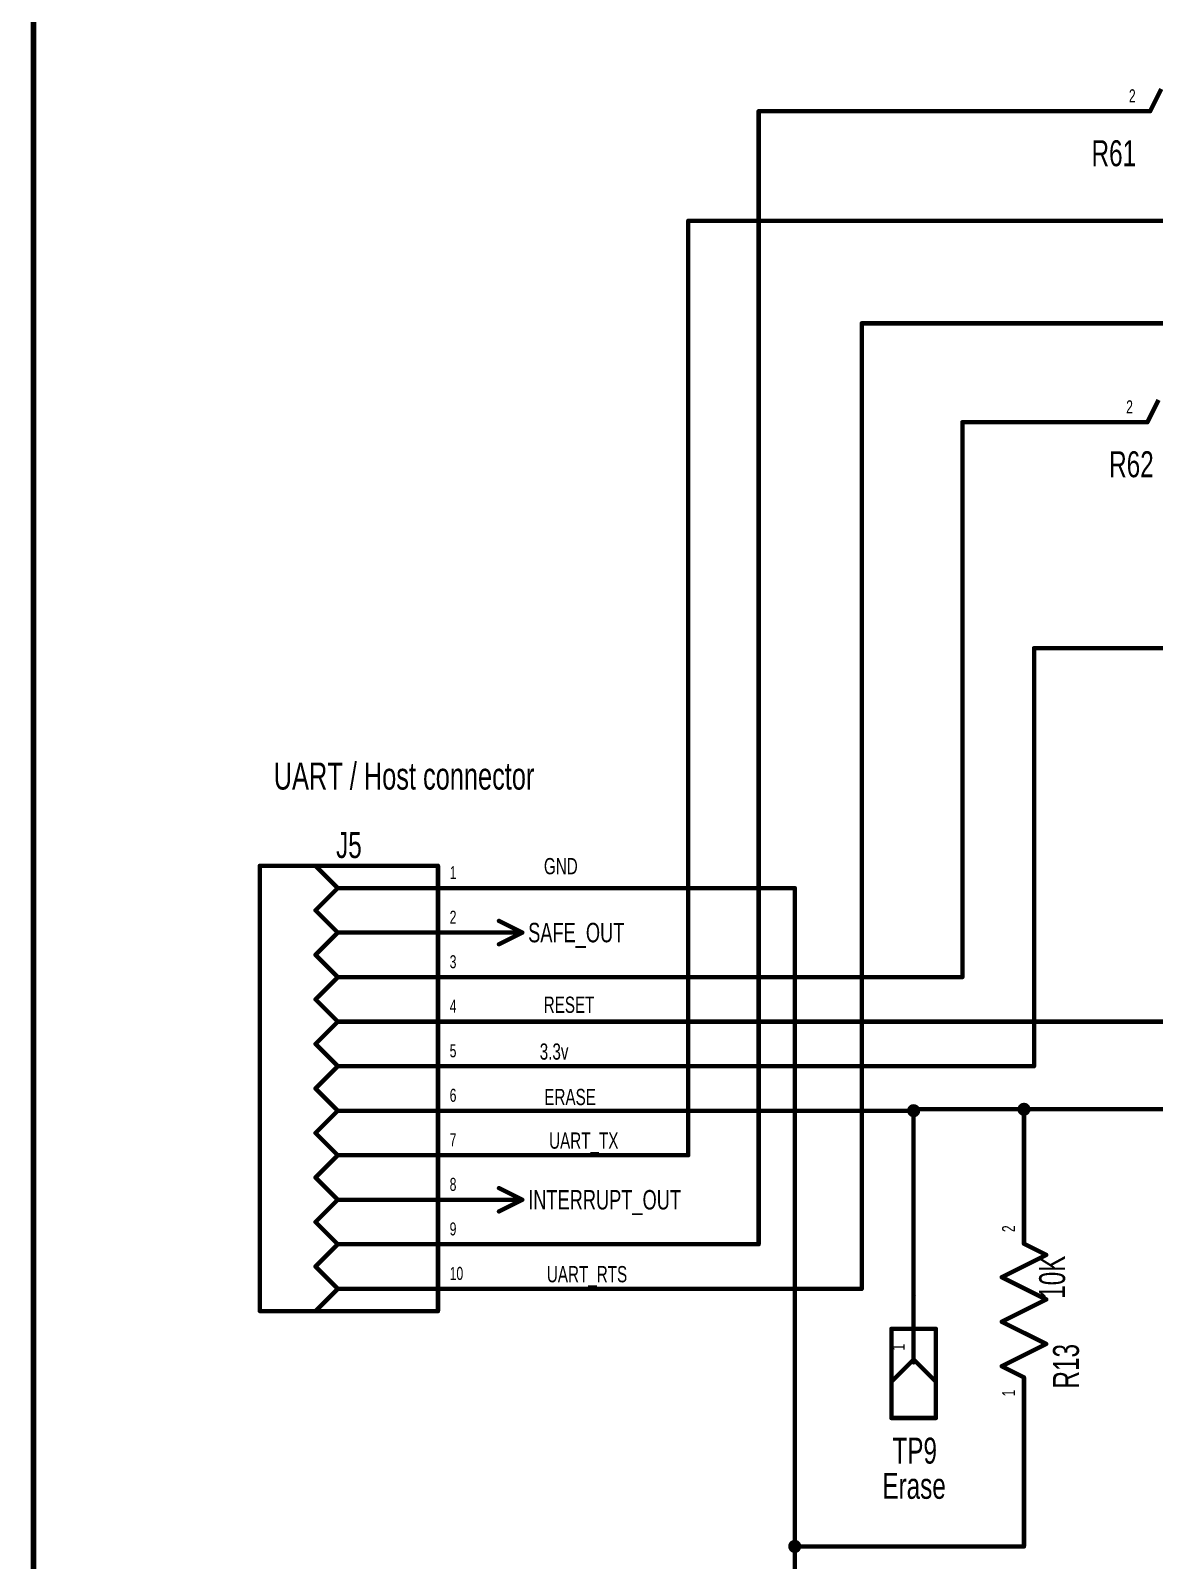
# Model space of a CAD drawing. Extents: x -0.3 to 11.2, y -0.5 to 7.6.
# Drawn here: x -0.276 to 2.247, y 1.402 to 4.838 of the extents above; entities that cross this region are included whole.
import ezdxf
from ezdxf.enums import TextEntityAlignment as Align

# ---------------------------------------------------------------- set-up
doc = ezdxf.new("R2010")
doc.units = 0
for name, color, linetype in [('Element', 253, 'CONTINUOUS'), ('Net', 50, 'CONTINUOUS'), ('Pin', 50, 'CONTINUOUS'), ('Shapes', 252, 'CONTINUOUS'), ('Titles', 253, 'CONTINUOUS')]:
    doc.layers.add(name, color=color, linetype=linetype)

msp = doc.modelspace()

# ---------------------------------------------------------------- linework, layer by layer
at = {"layer": 'Element', "linetype": 'CONTINUOUS', "const_width": 0.0098}
for points in [[(2.2628, 4.7071), (2.2378, 4.6571)], [(2.2566, 4.0086), (2.2316, 3.9586)], [(0.2388, 1.9624), (0.2388, 2.9624)], [(0.2388, 2.9624), (0.6388, 2.9624)], [(0.3638, 2.9624), (0.4138, 2.9124)], [(0.6388, 2.9624), (0.6388, 1.9624)], [(0.3638, 2.8624), (0.4138, 2.9124)], [(0.4138, 2.9124), (0.6388, 2.9124)], [(0.3638, 2.8624), (0.4138, 2.8124)], [(0.3638, 2.7624), (0.4138, 2.8124)], [(0.4138, 2.8124), (0.6388, 2.8124)], [(0.3638, 2.7624), (0.4138, 2.7124)], [(0.3638, 2.6624), (0.4138, 2.7124)], [(0.4138, 2.7124), (0.6388, 2.7124)], [(0.3638, 2.6624), (0.4138, 2.6124)], [(0.3638, 2.5624), (0.4138, 2.6124)], [(0.4138, 2.6124), (0.6388, 2.6124)], [(0.3638, 2.5624), (0.4138, 2.5124)], [(0.3638, 2.4624), (0.4138, 2.5124)], [(0.4138, 2.5124), (0.6388, 2.5124)], [(0.3638, 2.4624), (0.4138, 2.4124)], [(0.3638, 2.3624), (0.4138, 2.4124)], [(0.4138, 2.4124), (0.6388, 2.4124)], [(0.3638, 2.3624), (0.4138, 2.3124)], [(0.3638, 2.2624), (0.4138, 2.3124)], [(0.4138, 2.3124), (0.6388, 2.3124)], [(0.3638, 2.2624), (0.4138, 2.2124)], [(0.3638, 2.1624), (0.4138, 2.2124)], [(0.4138, 2.2124), (0.6388, 2.2124)], [(0.3638, 2.1624), (0.4138, 2.1124)], [(0.3638, 2.0624), (0.4138, 2.1124)], [(0.4138, 2.1124), (0.6388, 2.1124)], [(2.0046, 2.0885), (1.9546, 2.1135)], [(0.3638, 2.0624), (0.4138, 2.0124)], [(1.9046, 2.0385), (2.0046, 2.0885)], [(2.0046, 1.9885), (1.9046, 2.0385)], [(0.3638, 1.9624), (0.4138, 2.0124)], [(0.4138, 2.0124), (0.6388, 2.0124)], [(1.9046, 1.9385), (2.0046, 1.9885)], [(0.6388, 1.9624), (0.2388, 1.9624)], [(1.6568, 1.7223), (1.6568, 1.9223)], [(1.6568, 1.9223), (1.7568, 1.9223)], [(1.7068, 1.8473), (1.7068, 1.9223)], [(1.7568, 1.9223), (1.7568, 1.7223)], [(2.0046, 1.8885), (1.9046, 1.9385)], [(1.9046, 1.8385), (2.0046, 1.8885)], [(1.6568, 1.8036), (1.7068, 1.8536)], [(1.7568, 1.8036), (1.7068, 1.8536)], [(1.9546, 1.8135), (1.9046, 1.8385)], [(1.7568, 1.7223), (1.6568, 1.7223)]]:
    msp.add_lwpolyline(points, dxfattribs=at)
at = {"layer": 'Element', "linetype": 'CONTINUOUS', "const_width": 0.0049}
for points in [[(2.2353, 4.6571, 1), (2.2402, 4.6571, 1), (2.2353, 4.6571, 1)], [(2.2291, 3.9586, 1), (2.2341, 3.9586, 1), (2.2291, 3.9586, 1)], [(0.2363, 2.9624, 1), (0.2412, 2.9624, 1), (0.2363, 2.9624, 1)], [(0.2363, 2.9624, 1), (0.2412, 2.9624, 1), (0.2363, 2.9624, 1)], [(0.3613, 2.9624, 1), (0.3662, 2.9624, 1), (0.3613, 2.9624, 1)], [(0.6363, 2.9624, 1), (0.6412, 2.9624, 1), (0.6363, 2.9624, 1)], [(0.6363, 2.9624, 1), (0.6412, 2.9624, 1), (0.6363, 2.9624, 1)], [(0.4113, 2.9124, 1), (0.4162, 2.9124, 1), (0.4113, 2.9124, 1)], [(0.4113, 2.9124, 1), (0.4162, 2.9124, 1), (0.4113, 2.9124, 1)], [(0.4113, 2.9124, 1), (0.4162, 2.9124, 1), (0.4113, 2.9124, 1)], [(0.6363, 2.9124, 1), (0.6412, 2.9124, 1), (0.6363, 2.9124, 1)], [(0.3613, 2.8624, 1), (0.3662, 2.8624, 1), (0.3613, 2.8624, 1)], [(0.3613, 2.8624, 1), (0.3662, 2.8624, 1), (0.3613, 2.8624, 1)], [(0.4113, 2.8124, 1), (0.4162, 2.8124, 1), (0.4113, 2.8124, 1)], [(0.4113, 2.8124, 1), (0.4162, 2.8124, 1), (0.4113, 2.8124, 1)], [(0.4113, 2.8124, 1), (0.4162, 2.8124, 1), (0.4113, 2.8124, 1)], [(0.6363, 2.8124, 1), (0.6412, 2.8124, 1), (0.6363, 2.8124, 1)], [(0.3613, 2.7624, 1), (0.3662, 2.7624, 1), (0.3613, 2.7624, 1)], [(0.3613, 2.7624, 1), (0.3662, 2.7624, 1), (0.3613, 2.7624, 1)], [(0.4113, 2.7124, 1), (0.4162, 2.7124, 1), (0.4113, 2.7124, 1)], [(0.4113, 2.7124, 1), (0.4162, 2.7124, 1), (0.4113, 2.7124, 1)], [(0.4113, 2.7124, 1), (0.4162, 2.7124, 1), (0.4113, 2.7124, 1)], [(0.6363, 2.7124, 1), (0.6412, 2.7124, 1), (0.6363, 2.7124, 1)], [(0.3613, 2.6624, 1), (0.3662, 2.6624, 1), (0.3613, 2.6624, 1)], [(0.3613, 2.6624, 1), (0.3662, 2.6624, 1), (0.3613, 2.6624, 1)], [(0.4113, 2.6124, 1), (0.4162, 2.6124, 1), (0.4113, 2.6124, 1)], [(0.4113, 2.6124, 1), (0.4162, 2.6124, 1), (0.4113, 2.6124, 1)], [(0.4113, 2.6124, 1), (0.4162, 2.6124, 1), (0.4113, 2.6124, 1)], [(0.6363, 2.6124, 1), (0.6412, 2.6124, 1), (0.6363, 2.6124, 1)], [(0.3613, 2.5624, 1), (0.3662, 2.5624, 1), (0.3613, 2.5624, 1)], [(0.3613, 2.5624, 1), (0.3662, 2.5624, 1), (0.3613, 2.5624, 1)], [(0.4113, 2.5124, 1), (0.4162, 2.5124, 1), (0.4113, 2.5124, 1)], [(0.4113, 2.5124, 1), (0.4162, 2.5124, 1), (0.4113, 2.5124, 1)], [(0.4113, 2.5124, 1), (0.4162, 2.5124, 1), (0.4113, 2.5124, 1)], [(0.6363, 2.5124, 1), (0.6412, 2.5124, 1), (0.6363, 2.5124, 1)], [(0.3613, 2.4624, 1), (0.3662, 2.4624, 1), (0.3613, 2.4624, 1)], [(0.3613, 2.4624, 1), (0.3662, 2.4624, 1), (0.3613, 2.4624, 1)], [(0.4113, 2.4124, 1), (0.4162, 2.4124, 1), (0.4113, 2.4124, 1)], [(0.4113, 2.4124, 1), (0.4162, 2.4124, 1), (0.4113, 2.4124, 1)], [(0.4113, 2.4124, 1), (0.4162, 2.4124, 1), (0.4113, 2.4124, 1)], [(0.6363, 2.4124, 1), (0.6412, 2.4124, 1), (0.6363, 2.4124, 1)], [(0.3613, 2.3624, 1), (0.3662, 2.3624, 1), (0.3613, 2.3624, 1)], [(0.3613, 2.3624, 1), (0.3662, 2.3624, 1), (0.3613, 2.3624, 1)], [(0.4113, 2.3124, 1), (0.4162, 2.3124, 1), (0.4113, 2.3124, 1)], [(0.4113, 2.3124, 1), (0.4162, 2.3124, 1), (0.4113, 2.3124, 1)], [(0.4113, 2.3124, 1), (0.4162, 2.3124, 1), (0.4113, 2.3124, 1)], [(0.6363, 2.3124, 1), (0.6412, 2.3124, 1), (0.6363, 2.3124, 1)], [(0.3613, 2.2624, 1), (0.3662, 2.2624, 1), (0.3613, 2.2624, 1)], [(0.3613, 2.2624, 1), (0.3662, 2.2624, 1), (0.3613, 2.2624, 1)], [(0.4113, 2.2124, 1), (0.4162, 2.2124, 1), (0.4113, 2.2124, 1)], [(0.4113, 2.2124, 1), (0.4162, 2.2124, 1), (0.4113, 2.2124, 1)], [(0.4113, 2.2124, 1), (0.4162, 2.2124, 1), (0.4113, 2.2124, 1)], [(0.6363, 2.2124, 1), (0.6412, 2.2124, 1), (0.6363, 2.2124, 1)], [(0.3613, 2.1624, 1), (0.3662, 2.1624, 1), (0.3613, 2.1624, 1)], [(0.3613, 2.1624, 1), (0.3662, 2.1624, 1), (0.3613, 2.1624, 1)], [(0.4113, 2.1124, 1), (0.4162, 2.1124, 1), (0.4113, 2.1124, 1)], [(0.4113, 2.1124, 1), (0.4162, 2.1124, 1), (0.4113, 2.1124, 1)], [(0.4113, 2.1124, 1), (0.4162, 2.1124, 1), (0.4113, 2.1124, 1)], [(0.6363, 2.1124, 1), (0.6412, 2.1124, 1), (0.6363, 2.1124, 1)], [(1.9521, 2.1135, 1), (1.957, 2.1135, 1), (1.9521, 2.1135, 1)], [(0.3613, 2.0624, 1), (0.3662, 2.0624, 1), (0.3613, 2.0624, 1)], [(0.3613, 2.0624, 1), (0.3662, 2.0624, 1), (0.3613, 2.0624, 1)], [(2.0021, 2.0885, 1), (2.007, 2.0885, 1), (2.0021, 2.0885, 1)], [(2.0021, 2.0885, 1), (2.007, 2.0885, 1), (2.0021, 2.0885, 1)], [(1.9021, 2.0385, 1), (1.907, 2.0385, 1), (1.9021, 2.0385, 1)], [(1.9021, 2.0385, 1), (1.907, 2.0385, 1), (1.9021, 2.0385, 1)], [(0.4113, 2.0124, 1), (0.4162, 2.0124, 1), (0.4113, 2.0124, 1)], [(0.4113, 2.0124, 1), (0.4162, 2.0124, 1), (0.4113, 2.0124, 1)], [(0.4113, 2.0124, 1), (0.4162, 2.0124, 1), (0.4113, 2.0124, 1)], [(0.6363, 2.0124, 1), (0.6412, 2.0124, 1), (0.6363, 2.0124, 1)], [(2.0021, 1.9885, 1), (2.007, 1.9885, 1), (2.0021, 1.9885, 1)], [(2.0021, 1.9885, 1), (2.007, 1.9885, 1), (2.0021, 1.9885, 1)], [(0.2363, 1.9624, 1), (0.2412, 1.9624, 1), (0.2363, 1.9624, 1)], [(0.2363, 1.9624, 1), (0.2412, 1.9624, 1), (0.2363, 1.9624, 1)], [(0.3613, 1.9624, 1), (0.3662, 1.9624, 1), (0.3613, 1.9624, 1)], [(0.6363, 1.9624, 1), (0.6412, 1.9624, 1), (0.6363, 1.9624, 1)], [(0.6363, 1.9624, 1), (0.6412, 1.9624, 1), (0.6363, 1.9624, 1)], [(1.6543, 1.9223, 1), (1.6593, 1.9223, 1), (1.6543, 1.9223, 1)], [(1.6543, 1.9223, 1), (1.6593, 1.9223, 1), (1.6543, 1.9223, 1)], [(1.7043, 1.9223, 1), (1.7093, 1.9223, 1), (1.7043, 1.9223, 1)], [(1.7543, 1.9223, 1), (1.7593, 1.9223, 1), (1.7543, 1.9223, 1)], [(1.7543, 1.9223, 1), (1.7593, 1.9223, 1), (1.7543, 1.9223, 1)], [(1.9021, 1.9385, 1), (1.907, 1.9385, 1), (1.9021, 1.9385, 1)], [(1.9021, 1.9385, 1), (1.907, 1.9385, 1), (1.9021, 1.9385, 1)], [(2.0021, 1.8885, 1), (2.007, 1.8885, 1), (2.0021, 1.8885, 1)], [(2.0021, 1.8885, 1), (2.007, 1.8885, 1), (2.0021, 1.8885, 1)], [(1.7043, 1.8536, 1), (1.7093, 1.8536, 1), (1.7043, 1.8536, 1)], [(1.7043, 1.8536, 1), (1.7093, 1.8536, 1), (1.7043, 1.8536, 1)], [(1.7043, 1.8473, 1), (1.7093, 1.8473, 1), (1.7043, 1.8473, 1)], [(1.9021, 1.8385, 1), (1.907, 1.8385, 1), (1.9021, 1.8385, 1)], [(1.9021, 1.8385, 1), (1.907, 1.8385, 1), (1.9021, 1.8385, 1)], [(1.6543, 1.8036, 1), (1.6593, 1.8036, 1), (1.6543, 1.8036, 1)], [(1.7543, 1.8036, 1), (1.7593, 1.8036, 1), (1.7543, 1.8036, 1)], [(1.9521, 1.8135, 1), (1.957, 1.8135, 1), (1.9521, 1.8135, 1)], [(1.6543, 1.7223, 1), (1.6593, 1.7223, 1), (1.6543, 1.7223, 1)], [(1.6543, 1.7223, 1), (1.6593, 1.7223, 1), (1.6543, 1.7223, 1)], [(1.7543, 1.7223, 1), (1.7593, 1.7223, 1), (1.7543, 1.7223, 1)], [(1.7543, 1.7223, 1), (1.7593, 1.7223, 1), (1.7543, 1.7223, 1)]]:
    msp.add_lwpolyline(points, format="xyb", dxfattribs=at)
at = {"layer": 'Net', "linetype": 'CONTINUOUS', "const_width": 0.0049}
for points in [[(1.3563, 4.6571, 1), (1.3612, 4.6571, 1), (1.3563, 4.6571, 1)], [(1.3563, 4.6571, 1), (1.3612, 4.6571, 1), (1.3563, 4.6571, 1)], [(2.0853, 4.6571, 1), (2.0902, 4.6571, 1), (2.0853, 4.6571, 1)], [(1.1984, 4.4111, 1), (1.2033, 4.4111, 1), (1.1984, 4.4111, 1)], [(1.1984, 4.4111, 1), (1.2033, 4.4111, 1), (1.1984, 4.4111, 1)], [(1.5878, 4.1807, 1), (1.5927, 4.1807, 1), (1.5878, 4.1807, 1)], [(1.5878, 4.1807, 1), (1.5927, 4.1807, 1), (1.5878, 4.1807, 1)], [(1.8138, 3.9586, 1), (1.8187, 3.9586, 1), (1.8138, 3.9586, 1)], [(1.8138, 3.9586, 1), (1.8187, 3.9586, 1), (1.8138, 3.9586, 1)], [(2.0791, 3.9586, 1), (2.0841, 3.9586, 1), (2.0791, 3.9586, 1)], [(1.9747, 3.4511, 1), (1.9796, 3.4511, 1), (1.9747, 3.4511, 1)], [(1.9747, 3.4511, 1), (1.9796, 3.4511, 1), (1.9747, 3.4511, 1)], [(0.7863, 2.9124, 1), (0.7912, 2.9124, 1), (0.7863, 2.9124, 1)], [(1.4374, 2.9124, 1), (1.4423, 2.9124, 1), (1.4374, 2.9124, 1)], [(1.4374, 2.9124, 1), (1.4423, 2.9124, 1), (1.4374, 2.9124, 1)], [(0.7863, 2.7124, 1), (0.7912, 2.7124, 1), (0.7863, 2.7124, 1)], [(1.8138, 2.7124, 1), (1.8187, 2.7124, 1), (1.8138, 2.7124, 1)], [(1.8138, 2.7124, 1), (1.8187, 2.7124, 1), (1.8138, 2.7124, 1)], [(0.7863, 2.6124, 1), (0.7912, 2.6124, 1), (0.7863, 2.6124, 1)], [(0.7863, 2.5124, 1), (0.7912, 2.5124, 1), (0.7863, 2.5124, 1)], [(1.9747, 2.5124, 1), (1.9796, 2.5124, 1), (1.9747, 2.5124, 1)], [(1.9747, 2.5124, 1), (1.9796, 2.5124, 1), (1.9747, 2.5124, 1)], [(0.7863, 2.4124, 1), (0.7912, 2.4124, 1), (0.7863, 2.4124, 1)], [(1.6945, 2.4124, 1), (1.6994, 2.4124, 1), (1.6945, 2.4124, 1)], [(1.7043, 2.4156, 1), (1.7093, 2.4156, 1), (1.7043, 2.4156, 1)], [(1.7043, 2.4156, 1), (1.7093, 2.4156, 1), (1.7043, 2.4156, 1)], [(1.7043, 2.4124, 1), (1.7093, 2.4124, 1), (1.7043, 2.4124, 1)], [(1.9423, 2.4156, 1), (1.9472, 2.4156, 1), (1.9423, 2.4156, 1)], [(1.9521, 2.4156, 1), (1.957, 2.4156, 1), (1.9521, 2.4156, 1)], [(0.7863, 2.3124, 1), (0.7912, 2.3124, 1), (0.7863, 2.3124, 1)], [(1.1984, 2.3124, 1), (1.2033, 2.3124, 1), (1.1984, 2.3124, 1)], [(1.1984, 2.3124, 1), (1.2033, 2.3124, 1), (1.1984, 2.3124, 1)], [(1.9521, 2.2635, 1), (1.957, 2.2635, 1), (1.9521, 2.2635, 1)], [(0.7863, 2.1124, 1), (0.7912, 2.1124, 1), (0.7863, 2.1124, 1)], [(1.3563, 2.1124, 1), (1.3612, 2.1124, 1), (1.3563, 2.1124, 1)], [(1.3563, 2.1124, 1), (1.3612, 2.1124, 1), (1.3563, 2.1124, 1)], [(0.7863, 2.0124, 1), (0.7912, 2.0124, 1), (0.7863, 2.0124, 1)], [(1.5878, 2.0124, 1), (1.5927, 2.0124, 1), (1.5878, 2.0124, 1)], [(1.5878, 2.0124, 1), (1.5927, 2.0124, 1), (1.5878, 2.0124, 1)], [(1.7043, 1.9973, 1), (1.7093, 1.9973, 1), (1.7043, 1.9973, 1)], [(1.9521, 1.6635, 1), (1.957, 1.6635, 1), (1.9521, 1.6635, 1)], [(1.4276, 1.4339, 1), (1.4325, 1.4339, 1), (1.4276, 1.4339, 1)], [(1.4374, 1.4339, 1), (1.4423, 1.4339, 1), (1.4374, 1.4339, 1)], [(1.9521, 1.4339, 1), (1.957, 1.4339, 1), (1.9521, 1.4339, 1)], [(1.9521, 1.4339, 1), (1.957, 1.4339, 1), (1.9521, 1.4339, 1)]]:
    msp.add_lwpolyline(points, format="xyb", dxfattribs=at)
at = {"layer": 'Net', "linetype": 'CONTINUOUS', "const_width": 0.0098}
for points in [[(2.0878, 4.6571), (1.3588, 4.6571)], [(1.3588, 4.6571), (1.3588, 2.1124)], [(1.2008, 2.3124), (1.2008, 4.4111)], [(1.2008, 4.4111), (4.485, 4.4111)], [(3.5008, 4.1807), (1.5903, 4.1807)], [(1.5903, 4.1807), (1.5903, 2.0124)], [(1.8162, 2.7124), (1.8162, 3.9586)], [(1.8162, 3.9586), (2.0816, 3.9586)], [(2.3595, 3.4511), (1.9772, 3.4511)], [(1.9772, 3.4511), (1.9772, 2.5124)], [(0.7888, 2.9124), (1.4399, 2.9124)], [(1.4399, 2.9124), (1.4399, 1.3809)], [(0.7888, 2.7124), (1.8162, 2.7124)], [(2.3591, 2.6124), (0.7888, 2.6124)], [(1.9772, 2.5124), (0.7888, 2.5124)], [(1.7068, 2.4124), (0.7888, 2.4124)], [(1.697, 2.4124), (1.6974, 2.4094), (1.6988, 2.4066), (1.701, 2.4044), (1.7038, 2.403), (1.7068, 2.4026), (1.7098, 2.403), (1.7126, 2.4044), (1.7148, 2.4066), (1.7162, 2.4094), (1.7166, 2.4124), (1.7162, 2.4154), (1.7148, 2.4182), (1.7126, 2.4204), (1.7098, 2.4218), (1.7068, 2.4222), (1.7038, 2.4218), (1.701, 2.4204), (1.6988, 2.4182), (1.6974, 2.4154), (1.697, 2.4124)], [(3.2484, 2.4156), (1.7068, 2.4156)], [(1.7068, 2.4156), (1.7068, 1.9973)], [(1.9447, 2.4156), (1.9452, 2.4125), (1.9466, 2.4098), (1.9488, 2.4076), (1.9515, 2.4062), (1.9546, 2.4057), (1.9576, 2.4062), (1.9604, 2.4076), (1.9625, 2.4098), (1.9639, 2.4125), (1.9644, 2.4156), (1.9639, 2.4186), (1.9625, 2.4214), (1.9604, 2.4235), (1.9576, 2.4249), (1.9546, 2.4254), (1.9515, 2.4249), (1.9488, 2.4235), (1.9466, 2.4214), (1.9452, 2.4186), (1.9447, 2.4156)], [(1.9546, 2.2635), (1.9546, 2.4156)], [(0.7888, 2.3124), (1.2008, 2.3124)], [(1.3588, 2.1124), (0.7888, 2.1124)], [(1.5903, 2.0124), (0.7888, 2.0124)], [(1.9546, 1.4339), (1.9546, 1.6635)], [(1.43, 1.4339), (1.4305, 1.4309), (1.4319, 1.4281), (1.4341, 1.4259), (1.4368, 1.4245), (1.4399, 1.4241), (1.4429, 1.4245), (1.4457, 1.4259), (1.4478, 1.4281), (1.4492, 1.4309), (1.4497, 1.4339), (1.4492, 1.437), (1.4478, 1.4397), (1.4457, 1.4419), (1.4429, 1.4433), (1.4399, 1.4438), (1.4368, 1.4433), (1.4341, 1.4419), (1.4319, 1.4397), (1.4305, 1.437), (1.43, 1.4339)], [(1.4399, 1.4339), (1.9546, 1.4339)]]:
    msp.add_lwpolyline(points, dxfattribs=at)
at = {"layer": 'Pin', "linetype": 'CONTINUOUS', "const_width": 0.0098}
for points in [[(2.2378, 4.6571), (2.0878, 4.6571)], [(2.2316, 3.9586), (2.0816, 3.9586)], [(0.6388, 2.9124), (0.7888, 2.9124)], [(0.6388, 2.8124), (0.7888, 2.8124)], [(0.7756, 2.8386), (0.8281, 2.8124)], [(0.7756, 2.7862), (0.8281, 2.8124)], [(0.7888, 2.8124), (0.8281, 2.8124)], [(0.6388, 2.7124), (0.7888, 2.7124)], [(0.6388, 2.6124), (0.7888, 2.6124)], [(0.6388, 2.5124), (0.7888, 2.5124)], [(0.6388, 2.4124), (0.7888, 2.4124)], [(0.6388, 2.3124), (0.7888, 2.3124)], [(1.9546, 2.1135), (1.9546, 2.2635)], [(0.7756, 2.2386), (0.8281, 2.2124)], [(0.6388, 2.2124), (0.7888, 2.2124)], [(0.7756, 2.1862), (0.8281, 2.2124)], [(0.7888, 2.2124), (0.8281, 2.2124)], [(0.6388, 2.1124), (0.7888, 2.1124)], [(0.6388, 2.0124), (0.7888, 2.0124)], [(1.7068, 1.8473), (1.7068, 1.9973)], [(1.9546, 1.8135), (1.9546, 1.6635)]]:
    msp.add_lwpolyline(points, dxfattribs=at)
at = {"layer": 'Pin', "linetype": 'CONTINUOUS', "const_width": 0.0049}
for points in [[(2.0853, 4.6571, 1), (2.0902, 4.6571, 1), (2.0853, 4.6571, 1)], [(2.2353, 4.6571, 1), (2.2402, 4.6571, 1), (2.2353, 4.6571, 1)], [(2.0791, 3.9586, 1), (2.0841, 3.9586, 1), (2.0791, 3.9586, 1)], [(2.2291, 3.9586, 1), (2.2341, 3.9586, 1), (2.2291, 3.9586, 1)], [(0.6363, 2.9124, 1), (0.6412, 2.9124, 1), (0.6363, 2.9124, 1)], [(0.7863, 2.9124, 1), (0.7912, 2.9124, 1), (0.7863, 2.9124, 1)], [(0.6363, 2.8124, 1), (0.6412, 2.8124, 1), (0.6363, 2.8124, 1)], [(0.7732, 2.8386, 1), (0.7781, 2.8386, 1), (0.7732, 2.8386, 1)], [(0.7863, 2.8124, 1), (0.7912, 2.8124, 1), (0.7863, 2.8124, 1)], [(0.7863, 2.8124, 1), (0.7912, 2.8124, 1), (0.7863, 2.8124, 1)], [(0.8257, 2.8124, 1), (0.8306, 2.8124, 1), (0.8257, 2.8124, 1)], [(0.8257, 2.8124, 1), (0.8306, 2.8124, 1), (0.8257, 2.8124, 1)], [(0.8257, 2.8124, 1), (0.8306, 2.8124, 1), (0.8257, 2.8124, 1)], [(0.7732, 2.7862, 1), (0.7781, 2.7862, 1), (0.7732, 2.7862, 1)], [(0.6363, 2.7124, 1), (0.6412, 2.7124, 1), (0.6363, 2.7124, 1)], [(0.7863, 2.7124, 1), (0.7912, 2.7124, 1), (0.7863, 2.7124, 1)], [(0.6363, 2.6124, 1), (0.6412, 2.6124, 1), (0.6363, 2.6124, 1)], [(0.7863, 2.6124, 1), (0.7912, 2.6124, 1), (0.7863, 2.6124, 1)], [(0.6363, 2.5124, 1), (0.6412, 2.5124, 1), (0.6363, 2.5124, 1)], [(0.7863, 2.5124, 1), (0.7912, 2.5124, 1), (0.7863, 2.5124, 1)], [(0.6363, 2.4124, 1), (0.6412, 2.4124, 1), (0.6363, 2.4124, 1)], [(0.7863, 2.4124, 1), (0.7912, 2.4124, 1), (0.7863, 2.4124, 1)], [(0.6363, 2.3124, 1), (0.6412, 2.3124, 1), (0.6363, 2.3124, 1)], [(0.7863, 2.3124, 1), (0.7912, 2.3124, 1), (0.7863, 2.3124, 1)], [(1.9521, 2.2635, 1), (1.957, 2.2635, 1), (1.9521, 2.2635, 1)], [(0.7732, 2.2386, 1), (0.7781, 2.2386, 1), (0.7732, 2.2386, 1)], [(0.6363, 2.2124, 1), (0.6412, 2.2124, 1), (0.6363, 2.2124, 1)], [(0.7863, 2.2124, 1), (0.7912, 2.2124, 1), (0.7863, 2.2124, 1)], [(0.7863, 2.2124, 1), (0.7912, 2.2124, 1), (0.7863, 2.2124, 1)], [(0.8257, 2.2124, 1), (0.8306, 2.2124, 1), (0.8257, 2.2124, 1)], [(0.8257, 2.2124, 1), (0.8306, 2.2124, 1), (0.8257, 2.2124, 1)], [(0.8257, 2.2124, 1), (0.8306, 2.2124, 1), (0.8257, 2.2124, 1)], [(0.7732, 2.1862, 1), (0.7781, 2.1862, 1), (0.7732, 2.1862, 1)], [(0.6363, 2.1124, 1), (0.6412, 2.1124, 1), (0.6363, 2.1124, 1)], [(0.7863, 2.1124, 1), (0.7912, 2.1124, 1), (0.7863, 2.1124, 1)], [(1.9521, 2.1135, 1), (1.957, 2.1135, 1), (1.9521, 2.1135, 1)], [(0.6363, 2.0124, 1), (0.6412, 2.0124, 1), (0.6363, 2.0124, 1)], [(0.7863, 2.0124, 1), (0.7912, 2.0124, 1), (0.7863, 2.0124, 1)], [(1.7043, 1.9973, 1), (1.7093, 1.9973, 1), (1.7043, 1.9973, 1)], [(1.7043, 1.8473, 1), (1.7093, 1.8473, 1), (1.7043, 1.8473, 1)], [(1.9521, 1.8135, 1), (1.957, 1.8135, 1), (1.9521, 1.8135, 1)], [(1.9521, 1.6635, 1), (1.957, 1.6635, 1), (1.9521, 1.6635, 1)]]:
    msp.add_lwpolyline(points, format="xyb", dxfattribs=at)
at = {"layer": 'Titles', "linetype": 'CONTINUOUS', "const_width": 0.0131}
msp.add_lwpolyline([(11.2236, -0.5132), (-0.2694, -0.5132), (-0.2694, 7.5548), (11.2236, 7.5548), (11.2236, -0.5132)], dxfattribs=at)

# ---------------------------------------------------------------- texts
at = {"layer": 'Element', "width": 0.7}
for s, p in [('R61', (2.1563, 4.5161)), ('R62', (2.1958, 3.8176)), ('J5', (0.4388, 2.9624)), ('TP9', (1.7092, 1.6023)), ('Erase', (1.7078, 1.5233))]:
    msp.add_text(s, height=0.0583, dxfattribs=at).set_placement(p, align=Align.BOTTOM_CENTER)
msp.add_text('10K', height=0.0583, rotation=90, dxfattribs=at).set_placement((1.9886, 2.0385), align=Align.TOP_CENTER)
msp.add_text('R13', height=0.0583, rotation=90, dxfattribs=at).set_placement((2.0955, 1.8385), align=Align.BOTTOM_CENTER)
at = {"layer": 'Pin', "width": 0.7}
for s, height, p in [('2', 0.0292, (2.1902, 4.7063)), ('2', 0.0292, (2.184, 4.0078)), ('1', 0.0292, (0.665, 2.9616)), ('2', 0.0292, (0.665, 2.8616)), ('SAFE_OUT', 0.0437, (0.8413, 2.8343)), ('3', 0.0292, (0.665, 2.7616)), ('4', 0.0292, (0.665, 2.6616)), ('5', 0.0292, (0.665, 2.5616)), ('6', 0.0292, (0.665, 2.4616)), ('7', 0.0292, (0.665, 2.3616)), ('8', 0.0292, (0.665, 2.2616)), ('INTERRUPT_OUT', 0.0437, (0.8413, 2.2343)), ('9', 0.0292, (0.665, 2.1616)), ('10', 0.0292, (0.665, 2.0616))]:
    msp.add_text(s, height=height, dxfattribs=at).set_placement(p, align=Align.TOP_LEFT)
for s, p in [('2', (1.9054, 2.1398)), ('1', (1.6576, 1.8736)), ('1', (1.9054, 1.7709))]:
    msp.add_text(s, height=0.0292, rotation=90, dxfattribs=at).set_placement(p, align=Align.TOP_LEFT)
at = {"layer": 'Shapes', "width": 0.7}
for s, height, p in [('UART / Host connector', 0.0608, (0.5626, 3.164)), ('GND', 0.0365, (0.9146, 2.9616)), ('RESET', 0.0365, (0.9331, 2.6504)), ('3.3v', 0.0365, (0.8995, 2.5453)), ('ERASE', 0.0365, (0.9354, 2.4432)), ('UART_TX', 0.0365, (0.9661, 2.3453)), ('UART_RTS', 0.0365, (0.9734, 2.0453))]:
    msp.add_text(s, height=height, dxfattribs=at).set_placement(p, align=Align.MIDDLE_CENTER)

doc.saveas('drawing.dxf')
